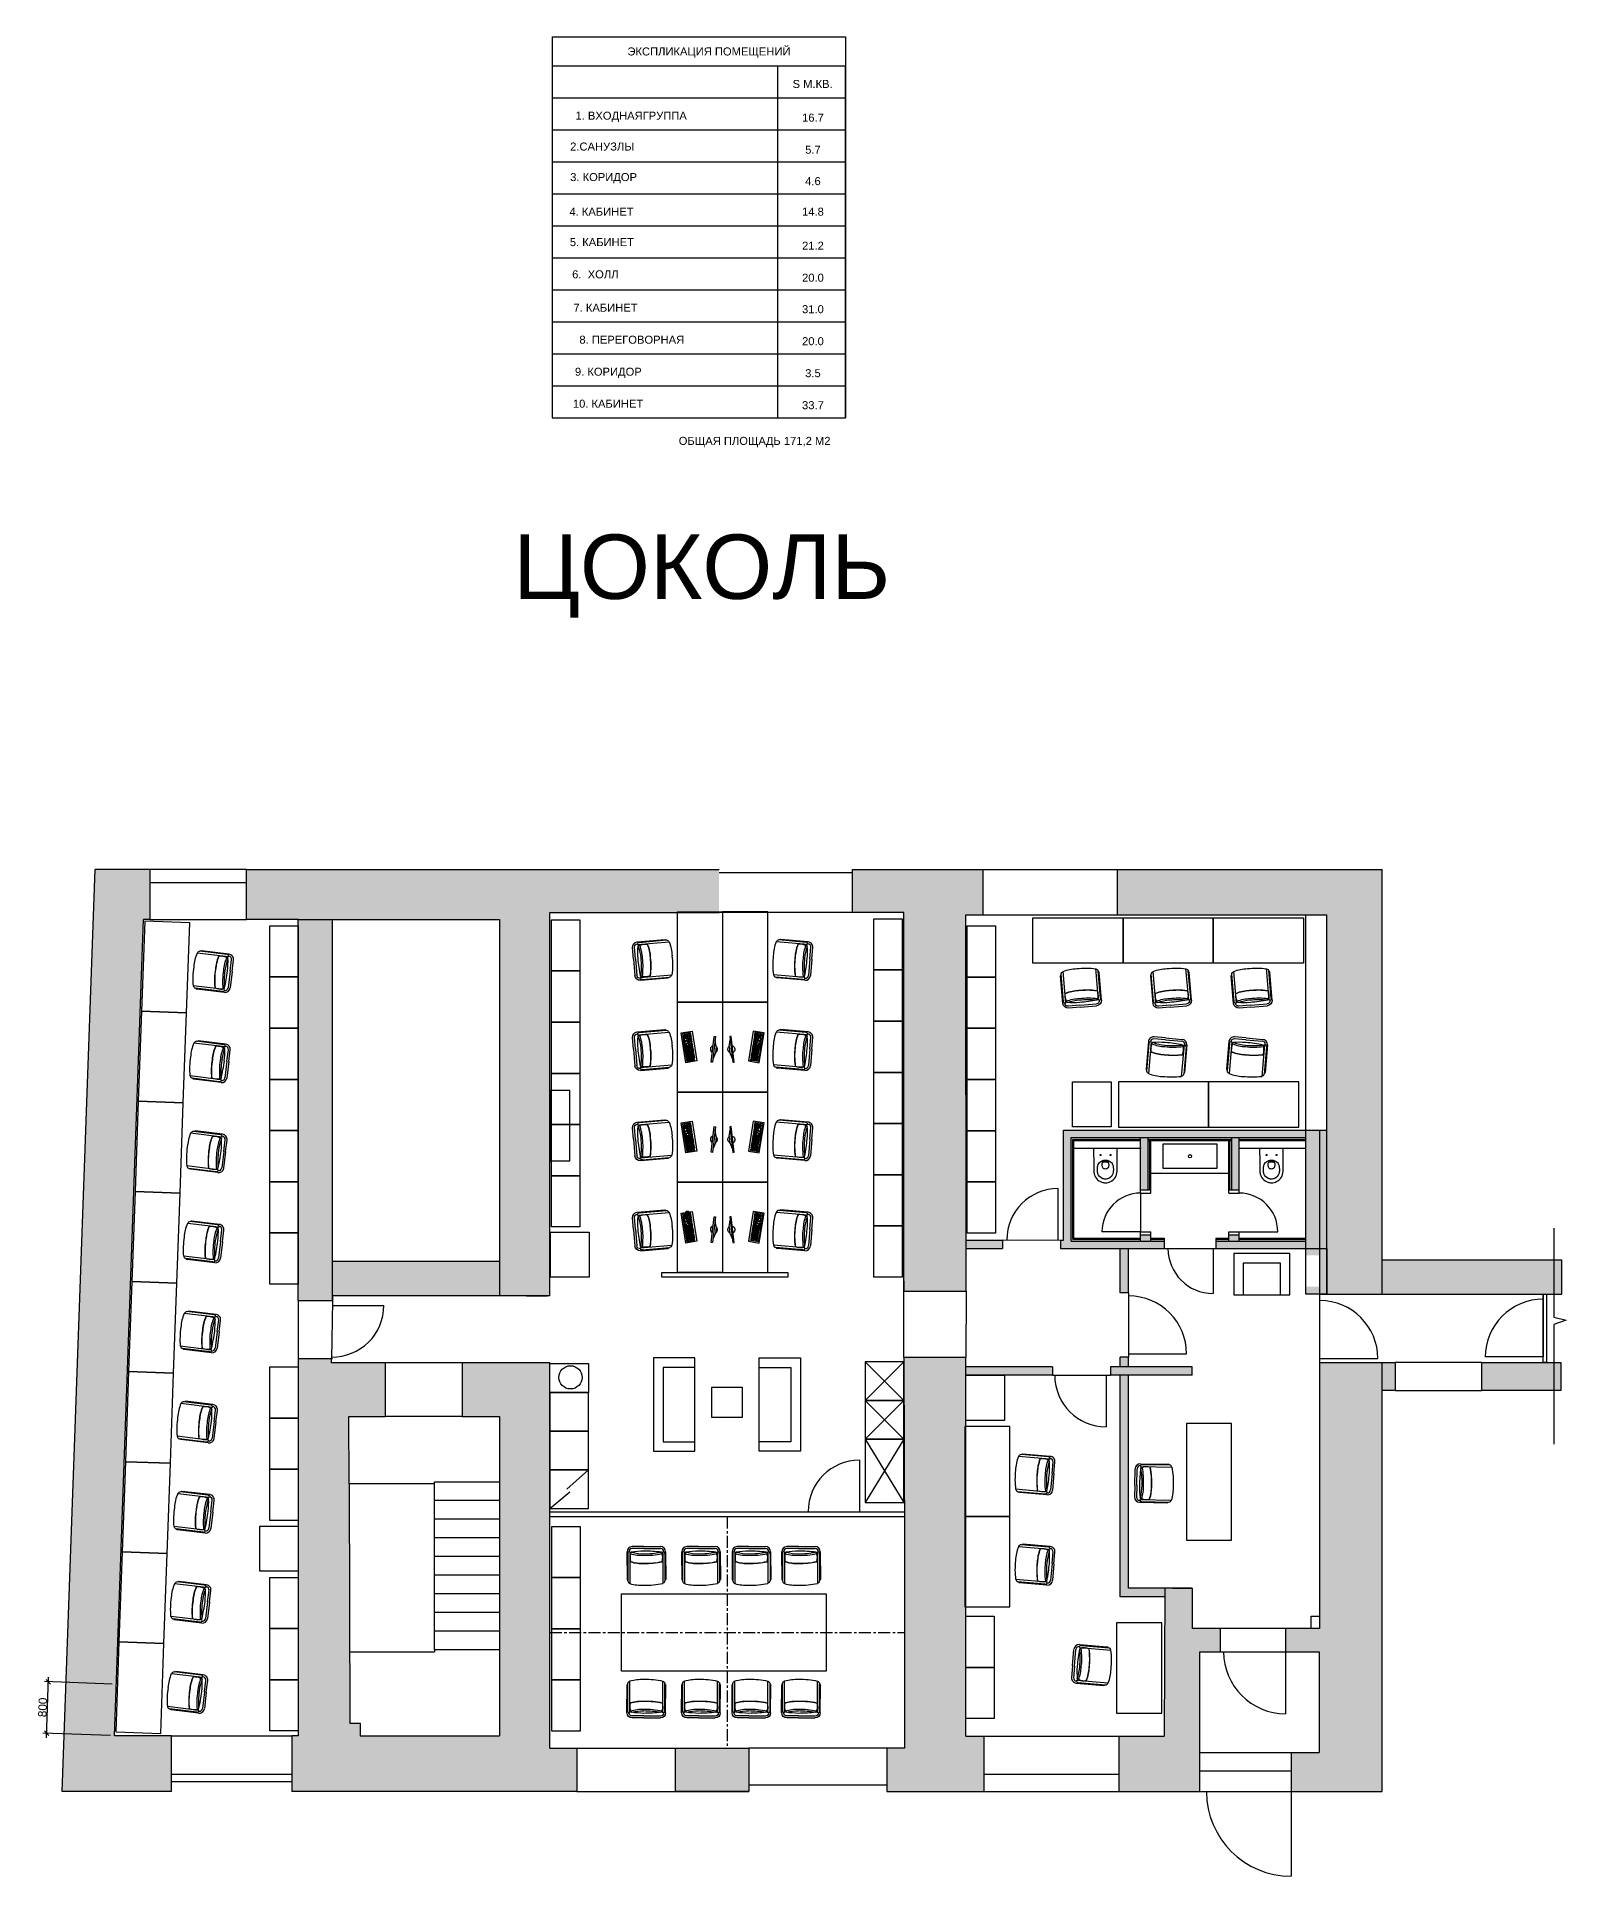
# Model space of a CAD drawing. Header units: millimetres. Extents: x 0 to 131115, y -1316 to 27250.
# Drawn here: x 67519 to 91271, y -1316 to 27250 of the extents above; entities that cross this region are included whole.
import ezdxf
from ezdxf.enums import TextEntityAlignment as Align

# ---------------------------------------------------------------- set-up
doc = ezdxf.new("R2010")
doc.units = ezdxf.units.MM
doc.header["$MEASUREMENT"] = 0
doc.linetypes.add('CENTER', pattern=[2, 1.25, -0.25, 0.25, -0.25])
doc.layers.get('0').update_dxf_attribs({"linetype": 'CONTINUOUS'})
doc.layers.get('Defpoints').update_dxf_attribs({"linetype": 'CONTINUOUS'})
doc.layers.add('meb', color=7, linetype='CONTINUOUS')
doc.layers.add('RAMKA', color=7, linetype='CONTINUOUS')
doc.styles.add('Annotative', font='arial.ttf')
doc.styles.add('style2', font='arial.ttf')
doc.dimstyles.new('25', dxfattribs={"dimtxt": 100, "dimasz": 70, "dimexe": 60, "dimexo": 60, "dimgap": 10, "dimtad": 1, "dimdec": 0, "dimrnd": 5, "dimdsep": 46, "dimtxsty": 'style2', "dimblk": 'OBLIQUE', "dimcen": 20, "dimdle": 70, "dimclrd": 7, "dimclre": 7, "dimclrt": 7, "dimadec": 0, "dimazin": 0, "dimtfac": 1, "dimtdec": 0, "dimtmove": 1, "dimatfit": 0, "dimldrblk": 'OPEN30', "dimfxl": 40, "dimtolj": 1, "dimtzin": 0, "dimarcsym": 0})

# ---------------------------------------------------------------- blocks, each defined once
blk = doc.blocks.new('A$C58342379')
at = {"layer": 'meb', "ltscale": 100}
for p, q in [((665, 234), (506, 700)), ((687, 271), (551, 674)), ((707, 247), (568, 655)), ((139, 54), (0, 462)), ((139, 85), (3, 488)), ((180, 69), (22, 536)), ((476, 116), (231, 33)), ((485, 87), (241, 4)), ((476, 116), (647, 174)), ((485, 87), (656, 145))]:
    blk.add_line(p, q, dxfattribs=at)
for centre, radius, start, end in [((650, -520), 1228, 106.928, 120.768), ((535, 30), 671, 92.4695, 111.2014), ((510, 651), 46.4, 29.3954, 93.7719), ((549, 642), 23, 34.9041, 78.6856), ((23, 464), 23, 138.8144, 182.5959), ((49, 494), 46.4, 123.7281, 188.1046), ((735, -771), 1152, 106.7803, 121.102), ((734, -768), 1152, 106.7803, 120.8497), ((623, -231), 608, 92.0716, 111.4464), ((628, -242), 616, 91.8374, 111.4277), ((594, 364), 15, 38.7428, 58.9759), ((426, 257), 216, 359.9045, 32.8913), ((432, 241), 217, 0.9958, 27.5141), ((166, 94), 28.3, 196.814, 298.1344), ((215, 80), 80.5, 198.75, 288.75), ((355, 232), 216, 184.6087, 217.5955), ((157, 216), 15, 158.5241, 178.7572), ((360, 217), 217, 189.9859, 216.5042), ((215, 80), 50.3, 198.75, 288.75), ((196, 95), 13.3, 154.7884, 318.0032), ((794, -924), 1193, 107.1616, 120.7464), ((-432, 2918), 2905, 282.5725, 287.9382), ((896, -1152), 1418, 108.3668, 119.1335), ((667, -373), 630, 92.2139, 110.9209), ((685, -480), 713, 94.0939, 109.2762), ((-42, 1549), 1483, 289.8902, 297.4012), ((636, 245), 13.3, 259.4968, 62.7116), ((630, 221), 50.3, 288.75, 18.75), ((630, 221), 80.5, 288.75, 18.75), ((661, 261), 28.3, 279.3656, 20.686)]:
    blk.add_arc(centre, radius, start, end, dxfattribs=at)
blk = doc.blocks.new('820956D')
at = {"color": 7}
for points in [[(-66, -100), (-90, -100)], [(-78, -88), (-78, -112)], [(89, -100), (65, -100)], [(77, -88), (77, -112)]]:
    blk.add_lwpolyline(points, dxfattribs=at)
for points, knots in [([(0, -530), (18, -530), (36, -527), (54, -522), (70, -517), (86, -509), (100, -499), (129, -480), (152, -452), (165, -420), (172, -404), (177, -386), (179, -368), (180, -359), (180, -350), (180, -341), (180, -332), (180, -322), (180, -313), (181, -276), (182, -238), (182, -201), (182, -164), (183, -126), (183, -89), (183, -60), (183, -32), (183, -3), (183, -1), (182, 0), (180, 0), (180, 0), (-180, 0), (-180, 0), (-182, 0), (-183, -1), (-183, -3), (-183, -40), (-183, -78), (-183, -115), (-182, -152), (-182, -190), (-182, -227), (-181, -265), (-181, -302), (-180, -340), (-180, -349), (-180, -358), (-179, -367), (-178, -377), (-177, -385), (-174, -394), (-170, -411), (-163, -428), (-154, -443), (-137, -472), (-110, -496), (-79, -512), (-55, -524), (-28, -530), (0, -530)], [0, 0, 0, 0, 1, 1, 1, 2, 2, 2, 3, 3, 3, 4, 4, 4, 5, 5, 5, 6, 6, 6, 7, 7, 7, 8, 8, 8, 9, 9, 9, 10, 10, 10, 11, 11, 11, 12, 12, 12, 13, 13, 13, 14, 14, 14, 15, 15, 15, 16, 16, 16, 17, 17, 17, 18, 18, 18, 19, 19, 19, 20, 20, 20, 20]), ([(0, -177), (18, -178), (35, -181), (51, -188), (66, -195), (80, -205), (91, -217), (108, -236), (118, -259), (121, -283), (123, -302), (124, -320), (123, -339), (123, -357), (122, -375), (116, -392), (105, -424), (81, -450), (51, -463), (35, -471), (18, -474), (0, -474), (-18, -474), (-35, -471), (-51, -463), (-81, -450), (-105, -424), (-116, -392), (-122, -375), (-123, -357), (-123, -339), (-124, -320), (-123, -302), (-121, -283), (-120, -271), (-117, -259), (-111, -247), (-106, -236), (-100, -226), (-92, -217), (-80, -205), (-67, -195), (-51, -188), (-35, -181), (-18, -178), (0, -177), (0, -177), (0, -177), (0, -177)], [0, 0, 0, 0, 1, 1, 1, 2, 2, 2, 3, 3, 3, 4, 4, 4, 5, 5, 5, 6, 6, 6, 7, 7, 7, 8, 8, 8, 9, 9, 9, 10, 10, 10, 11, 11, 11, 12, 12, 12, 13, 13, 13, 14, 14, 14, 15, 15, 15, 16, 16, 16, 16]), ([(-70, -100), (-70, -104), (-74, -107), (-78, -107), (-82, -107), (-85, -104), (-85, -100), (-85, -96), (-82, -92), (-78, -92), (-74, -92), (-70, -96), (-70, -100)], [0, 0, 0, 0, 1, 1, 1, 2, 2, 2, 3, 3, 3, 4, 4, 4, 4]), ([(0, -192), (15, -192), (33, -191), (43, -204), (48, -211), (49, -219), (50, -227), (51, -237), (51, -246), (51, -255), (50, -271), (48, -287), (38, -300), (34, -305), (29, -310), (23, -313), (16, -317), (8, -317), (0, -317), (-9, -317), (-17, -317), (-25, -312), (-32, -309), (-37, -303), (-41, -296), (-45, -289), (-48, -282), (-49, -274), (-51, -265), (-51, -256), (-51, -247), (-50, -239), (-50, -231), (-50, -223), (-49, -216), (-47, -208), (-42, -203), (-32, -191), (-14, -192), (0, -192)], [0, 0, 0, 0, 1, 1, 1, 2, 2, 2, 3, 3, 3, 4, 4, 4, 5, 5, 5, 6, 6, 6, 7, 7, 7, 8, 8, 8, 9, 9, 9, 10, 10, 10, 11, 11, 11, 12, 12, 12, 13, 13, 13, 13]), ([(-44, -222), (-43, -219), (-42, -216), (-39, -213), (-34, -209), (-27, -209), (-21, -209), (-14, -208), (-7, -208), (0, -208), (7, -208), (14, -208), (21, -209), (27, -209), (34, -209), (39, -213), (42, -216), (43, -219), (44, -222)], [0, 0, 0, 0, 1, 1, 1, 2, 2, 2, 3, 3, 3, 4, 4, 4, 5, 5, 5, 6, 6, 6, 6]), ([(85, -100), (85, -104), (82, -107), (77, -107), (73, -107), (70, -104), (70, -100), (70, -96), (73, -92), (77, -92), (82, -92), (85, -96), (85, -100)], [0, 0, 0, 0, 1, 1, 1, 2, 2, 2, 3, 3, 3, 4, 4, 4, 4])]:
    blk.add_open_spline(points, degree=3, knots=knots, dxfattribs=at)
blk = doc.blocks.new('szds')
at = {"layer": 'RAMKA'}
for p, q in [((0, -170), (0, 0)), ((0, 0), (470, 0)), ((470, -170), (0, -170)), ((295, -15), (15, -15)), ((15, -15), (15, -110)), ((15, -34), (295, -34)), ((15, -53), (295, -53)), ((15, -72), (267, -72)), ((15, -91), (295, -91)), ((295, -110), (15, -110)), ((15, -121), (15, -140)), ((15, -121), (34, -121)), ((15, -140), (34, -140)), ((34, -91), (34, -110)), ((34, -121), (34, -140)), ((39, -15), (39, -34)), ((39, -34), (39, -53)), ((43, -72), (43, -91)), ((49, -53), (49, -72)), ((126, -121), (51, -121)), ((51, -121), (51, -140)), ((126, -140), (51, -140)), ((52, -91), (52, -110)), ((58, -34), (58, -53)), ((62, -72), (62, -91)), ((64, -15), (64, -34)), ((68, -53), (68, -72)), ((70, -121), (70, -140)), ((71, -91), (71, -110)), ((77, -34), (77, -53)), ((80, -72), (80, -91)), ((86, -53), (86, -72)), ((88, -15), (88, -34)), ((88, -121), (88, -140)), ((90, -91), (90, -110)), ((95, -34), (95, -53)), ((99, -72), (99, -91)), ((105, -53), (105, -72)), ((107, -121), (107, -140)), ((108, -91), (108, -110)), ((114, -34), (114, -53)), ((118, -72), (118, -91)), ((124, -53), (124, -72)), ((126, -121), (126, -140)), ((127, -91), (127, -110)), ((133, -34), (133, -53)), ((136, -72), (136, -91)), ((210, -121), (136, -121)), ((136, -121), (136, -140)), ((210, -140), (136, -140)), ((142, -53), (142, -72)), ((146, -91), (146, -110)), ((151, -34), (151, -53)), ((154, -121), (154, -140)), ((155, -72), (155, -91)), ((161, -53), (161, -72)), ((164, -91), (164, -110)), ((170, -34), (170, -53)), ((173, -121), (173, -140)), ((174, -72), (174, -91)), ((180, -53), (180, -72)), ((183, -91), (183, -110)), ((189, -34), (189, -53)), ((192, -72), (192, -91)), ((192, -121), (192, -140)), ((198, -53), (198, -72)), ((200, -15), (200, -34)), ((202, -91), (202, -110)), ((207, -34), (207, -53)), ((210, -121), (210, -140)), ((211, -72), (211, -91)), ((217, -53), (217, -72)), ((220, -91), (220, -110)), ((295, -121), (220, -121)), ((220, -121), (220, -140)), ((295, -140), (220, -140)), ((224, -15), (224, -34)), ((226, -34), (226, -53)), ((230, -72), (230, -91)), ((236, -53), (236, -72)), ((239, -91), (239, -110)), ((239, -121), (239, -140)), ((245, -34), (245, -53)), ((247, -15), (247, -34)), ((248, -72), (248, -91)), ((254, -53), (254, -72)), ((258, -91), (258, -110)), ((258, -121), (258, -140)), ((267, -72), (267, -91)), ((271, -15), (271, -34)), ((276, -34), (276, -53)), ((276, -91), (276, -110)), ((276, -121), (276, -140)), ((295, -15), (295, -110)), ((295, -121), (295, -140)), ((305, -15), (305, -34)), ((365, -15), (305, -15)), ((305, -34), (365, -34)), ((305, -72), (305, -110)), ((305, -72), (365, -72)), ((305, -91), (365, -91)), ((365, -110), (305, -110)), ((365, -121), (305, -121)), ((305, -121), (305, -140)), ((365, -140), (305, -140)), ((325, -15), (325, -53)), ((325, -53), (345, -53)), ((325, -72), (325, -110)), ((325, -121), (325, -140)), ((345, -15), (345, -53)), ((345, -72), (345, -110)), ((345, -121), (345, -140)), ((365, -15), (365, -34)), ((365, -72), (365, -110)), ((365, -121), (365, -140)), ((455, -15), (375, -15)), ((375, -15), (375, -110)), ((375, -34), (435, -34)), ((375, -53), (455, -53)), ((375, -72), (435, -72)), ((375, -91), (455, -91)), ((455, -110), (375, -110)), ((375, -121), (375, -140)), ((455, -121), (375, -121)), ((455, -140), (375, -140)), ((395, -34), (395, -110)), ((415, -15), (415, -110)), ((435, -15), (435, -110)), ((455, -15), (455, -110)), ((455, -121), (455, -140)), ((470, 0), (470, -170)), ((-56, -407), (-51, -388)), ((329, -515), (-56, -407)), ((-51, -388), (335, -496)), ((80, -476), (-8, -420)), ((177, -503), (80, -476)), ((177, -503), (281, -501)), ((335, -496), (329, -515))]:
    blk.add_line(p, q, dxfattribs=at)
for start, end in [(197.0295, 311.6332), (5.4403, 143.2224)]:
    blk.add_arc((137, -461), 55.5, start, end, dxfattribs=at)
blk = doc.blocks.new('_OBLIQUE')
at = {"color": 0, "linetype": 'ByBlock', "lineweight": -2}
blk.add_line((-0.5, -0.5), (0.5, 0.5), dxfattribs=at)
blk = doc.blocks.new('*D20')
at = {"color": 7, "lineweight": -2, "transparency": 16777216}
for p, q in [((67669, 834), (67703, 1774)), ((68692, 1668), (67640, 1706)), ((68664, 868), (67612, 906))]:
    blk.add_line(p, q, dxfattribs=at)
at = {"layer": 'Defpoints', "color": 0, "transparency": 16777216}
for p in [(67700, 1704), (68752, 1666), (68724, 866)]:
    blk.add_point(p, dxfattribs=at)
at = {"color": 7, "lineweight": -2, "transparency": 16777216, "xscale": 70, "yscale": 70, "zscale": 70}
for p, rotation in [((67700, 1704), 87.9528176329961), ((67672, 904), 267.9528176329961)]:
    blk.add_blockref('_OBLIQUE', p, dxfattribs=dict(at, rotation=rotation))
at = {"color": 7, "transparency": 16777216, "insert": (67610, 1306), "char_height": 130, "attachment_point": 5, "rotation": 87.9528, "style": 'style2'}
blk.add_mtext('\\A1;800', dxfattribs=at)
blk = doc.blocks.new('_Open30')
at = {"color": 0, "linetype": 'ByBlock', "lineweight": -2}
for p, q in [((-1, 0.27), (0, 0)), ((0, 0), (-1, -0.27)), ((0, 0), (-1, 0))]:
    blk.add_line(p, q, dxfattribs=at)

msp = doc.modelspace()

# ---------------------------------------------------------------- hatches: boundary and pattern name
h = msp.add_hatch(color=253)
h.dxf.hatch_style = 1
h.paths.add_polyline_path([(78115.8, 14317.1), (70775.8, 14317.1), (70775.8, 13539.1), (71580.8, 13539.1), (74706.8, 13539.1), (74706.8, 7697.1), (75486.8, 7697.1), (75486.8, 7931.1), (75486.8, 13652.1), (77470.4, 13652.1), (77470.4, 13660), (78115.8, 13660)])
h.paths.add_polyline_path([(69276.8, 14317.1), (68426.1, 14317.1), (67914.3, 0.1), (69613.8, 0.1), (69613.8, 866.1), (68723.8, 866.1), (69176.8, 13539.1), (69276.8, 13539.1)])
h.paths.add_polyline_path([(74706.8, 6657.1), (74126.8, 6657.1), (74126.8, 5823.1), (74706.8, 5823.1)], flags=17)
h.paths.add_polyline_path([(72110.6, 13539.1), (71580.8, 13539.1), (71580.8, 7617.1), (72110.6, 7617.1)])
h.paths.add_polyline_path([(74706.8, 8231.1), (72110.6, 8231.1), (72110.6, 7697.1), (74706.8, 7697.1)])
h.paths.add_polyline_path([(72097.8, 6717.1), (71580.8, 6717.1), (71580.8, 866.1), (71480.8, 866.1), (71480.8, 0.1), (75906.8, 0.1), (75906.8, 670.1), (75486.8, 670.1), (75486.8, 6657.1), (74706.8, 6657.1), (74706.8, 866.1), (72540.8, 866.1), (72540.8, 1059.1), (72380.8, 1059.1), (72371.8, 4779.1), (72366.8, 5823.1), (72931.8, 5823.1), (72931.8, 6657.1), (72097.8, 6657.1)])
h = msp.add_hatch(color=253)
h.dxf.hatch_style = 1
h.paths.add_polyline_path([(82216.8, 14317.1), (80184.8, 14317.1), (80184.8, 13652.1), (80984.8, 13652.1), (80984.8, 7771.1), (81954.8, 7771.1), (81954.8, 8011.1), (81949.8, 13612.1), (82216.8, 13612.1)])
h.paths.add_polyline_path([(81949.8, 6738.1), (80984.8, 6738.1), (80993.8, 3788.1), (80993.8, 670.1), (80718.8, 670.1), (80718.8, 0.1), (82227.8, 0.1), (82227.8, 860.1), (81949.8, 860.1)])
h.paths.add_polyline_path([(78574.8, 670.1), (77435.8, 670.1), (77435.8, 0.1), (78574.8, 0.1)])
h.paths.add_polyline_path([(91189.8, 6661.1), (89959.8, 6661.1), (89959.8, 6226.1), (91189.8, 6226.1)])
h.paths.add_polyline_path([(91201.8, 8254.1), (88411.8, 8254.1), (88411.8, 7725.1), (91201.8, 7725.1)])
h.paths.add_polyline_path([(88411.8, 14317.1), (87552.8, 14317.1), (87552.8, 7725.1), (88411.8, 7725.1)])
h.paths.add_polyline_path([(87552.8, 14317.1), (84295.8, 14317.1), (84295.8, 13612.1), (87552.8, 13612.1)])
h.paths.add_polyline_path([(84325.8, -3.3), (85583.8, -3.3), (85583.8, 2170.1), (85903.8, 2170.1), (85903.8, 2530.1), (85461.8, 2530.1), (85461.8, 3155.1), (85038.2, 3155.1), (85026.1, 860.1), (84325.8, 860.1)])
h = msp.add_hatch(color=253)
h.dxf.hatch_style = 1
h.paths.add_polyline_path([(85828.5, 8548.5), (85828.7, 8433.5), (87226.8, 8433.5), (87226.8, 8548.5)])
h.paths.add_polyline_path([(87226.8, 8433.5), (87446.8, 8433.5), (87446.8, 8618.9), (87446.8, 10269.9), (87226.8, 10269.9)])
h.paths.add_polyline_path([(87446.8, 8618.9), (87446.8, 8433.5), (87552.8, 8433.5), (87552.8, 10269.9), (87446.8, 10269.9)])
h.paths.add_polyline_path([(83503.7, 9033), (83507.6, 8920.6), (83501.7, 9036.7), (83482.4, 9059.2)], flags=16)
h.paths.add_polyline_path([(83466.7, 8563.5), (83416.6, 8563.5), (83416.6, 8433.5), (85028.7, 8433.5), (85028.5, 8548.5), (83581.7, 8548.5), (83581.7, 10154.9), (87226.8, 10154.9), (87226.8, 10269.9), (83466.7, 10269.9)])
h = msp.add_hatch(color=253)
h.dxf.hatch_style = 1
h.paths.add_polyline_path([(84661.8, 8578.5), (83611.7, 8578.5), (83611.7, 10124.9), (84661.8, 10124.9), (84661.8, 10154.9), (83581.7, 10154.9), (83581.7, 8548.5), (84661.8, 8548.5)])
h.paths.add_polyline_path([(85028.5, 8578.5), (84821.8, 8578.5), (84821.8, 8548.5), (85028.5, 8548.5)])
h.paths.add_polyline_path([(86076.8, 10154.9), (84776.8, 10154.9), (84776.8, 10124.9), (86076.8, 10124.9)])
h.paths.add_polyline_path([(84806.8, 10109.9), (84776.8, 10109.9), (84776.8, 9343.5), (84806.8, 9343.5)])
h.paths.add_polyline_path([(86076.8, 10109.9), (86046.8, 10109.9), (86046.8, 9343.5), (86076.8, 9343.5)])
h = msp.add_hatch(color=253)
h.dxf.hatch_style = 1
h.paths.add_polyline_path([(84776.8, 10154.9), (84661.8, 10154.9), (84661.8, 9343.5), (84776.8, 9343.5)])
h.paths.add_polyline_path([(86191.8, 10154.9), (86076.8, 10154.9), (86076.8, 9343.5), (86191.8, 9343.5)])
h.paths.add_polyline_path([(86191.8, 8548.5), (86191.8, 8643.5), (86031.8, 8643.5), (86031.8, 8548.5)])
h.paths.add_polyline_path([(84661.8, 8643.5), (84661.8, 8548.5), (84821.8, 8548.5), (84821.8, 8643.5)])
h = msp.add_hatch(color=253)
h.dxf.hatch_style = 1
h.paths.add_polyline_path([(87226.8, 10154.9), (86191.8, 10154.9), (86191.8, 10124.9), (87226.8, 10124.9)])
h = msp.add_hatch(color=253)
h.dxf.hatch_style = 1
h.paths.add_polyline_path([(86031.8, 8578.5), (85828.5, 8578.5), (85828.5, 8548.5), (86031.8, 8548.5)])
h.paths.add_polyline_path([(87226.8, 8578.5), (86191.8, 8578.5), (86191.8, 8548.5), (87226.8, 8548.5)])
h = msp.add_hatch(color=253)
h.dxf.hatch_style = 1
h.paths.add_polyline_path([(84345.8, 3025.1), (85037.5, 3025.1), (85038.2, 3155.1), (84475.8, 3155.1), (84475.8, 6463.1), (84345.8, 6463.1)])
h.paths.add_polyline_path([(85461.8, 6463.1), (85461.8, 6593.1), (84195.8, 6593.1), (84195.8, 6463.1)])
h.paths.add_polyline_path([(83295.8, 6593.1), (81949.8, 6593.1), (81949.8, 6463.1), (83295.8, 6463.1)])
h.paths.add_polyline_path([(84345.8, 6743.1), (84345.8, 6593.1), (84475.8, 6593.1), (84475.8, 6743.1)])
h.paths.add_polyline_path([(84475.8, 8433.5), (84345.8, 8433.5), (84345.8, 7743.1), (84475.8, 7743.1)])
h = msp.add_hatch(color=253)
h.dxf.hatch_style = 1
h.paths.add_polyline_path([(81954.3, 8563.5), (81954.4, 8433.5), (82516.6, 8433.6), (82516.7, 8563.6)])
h = msp.add_hatch(color=253)
h.dxf.hatch_style = 1
h.paths.add_polyline_path([(87446.8, 8433.5), (87226.8, 8433.5), (87226.8, 8328.7), (87446.8, 8328.7)])
h.paths.add_polyline_path([(87552.8, 8433.5), (87446.8, 8433.5), (87446.8, 8328.7), (87552.8, 8328.7)])
h.paths.add_polyline_path([(87552.8, 8328.7), (87446.8, 8328.7), (87446.8, 8159.1), (87552.8, 8159.1)])
h.paths.add_polyline_path([(87552.8, 8159.1), (87446.8, 8159.1), (87446.8, 7840.2), (87552.8, 7840.2)])
h.paths.add_polyline_path([(87552.8, 7840.2), (87446.8, 7840.2), (87446.8, 7725.1), (87552.8, 7725.1)])
h.paths.add_polyline_path([(87446.8, 7840.2), (87226.8, 7840.2), (87226.8, 7725.1), (87446.8, 7725.1)])
h = msp.add_hatch(color=253)
h.dxf.hatch_style = 1
h.paths.add_polyline_path([(87446.8, 2530.1), (86913.8, 2530.1), (86913.8, 2170.1), (87436.8, 2170.1), (87436.8, 606.7), (86997.8, 606.7), (86997.8, 0.1), (88411.8, 0.1), (88411.8, 6661.1), (87446.8, 6661.1)])
h = msp.add_hatch(color=253)
h.dxf.hatch_style = 1
h.paths.add_polyline_path([(88411.8, 6226.1), (88616.8, 6226.1), (88616.8, 6661.1), (88411.8, 6661.1)])

# ---------------------------------------------------------------- linework, layer by layer
at = {"color": 5}
for p, q in [((67914.3, 0.1), (68426.1, 14317.1)), ((69276.8, 14317.1), (68426.1, 14317.1)), ((69276.8, 14317.1), (69276.8, 13539.1)), ((70775.8, 13539.1), (70775.8, 14317.1)), ((70775.8, 14317.1), (78115.8, 14317.1)), ((80184.8, 13652.1), (80184.8, 14317.1)), ((80184.8, 14317.1), (82216.8, 14317.1)), ((82216.8, 13612.1), (82216.8, 14317.1)), ((84295.8, 14317.1), (84295.8, 13612.1)), ((84295.8, 14317.1), (88411.8, 14317.1)), ((88411.8, 7725.1), (88411.8, 14317.1)), ((68723.8, 866.1), (69176.8, 13539.1)), ((69276.8, 13539.1), (69176.8, 13539.1)), ((71580.8, 13539.1), (70775.8, 13539.1)), ((71580.8, 7623.1), (71580.8, 13539.1)), ((71580.8, 13539.1), (74706.8, 13539.1)), ((72110.6, 7617.1), (72110.6, 13539.1)), ((74706.8, 13539.1, 0), (74706.8, 7697.1, 0)), ((75486.8, 13652.1), (78115.8, 13652.1)), ((75486.8, 7931.1), (75486.8, 13652.1)), ((80984.8, 13652.1), (80184.8, 13652.1)), ((80984.8, 7771.1), (80984.8, 13652.1)), ((81949.8, 13612.1), (82216.8, 13612.1)), ((81954.8, 8011.1), (81949.8, 13612.1)), ((84295.8, 13612.1), (87552.8, 13612.1)), ((87226.8, 8159.1), (87226.8, 13612.1)), ((87226.8, 8159.1), (87226.8, 13612.1)), ((87552.8, 7725.1), (87552.8, 13612.1)), ((83466.7, 10269.9), (87551.9, 10269.9)), ((83466.7, 8563.5), (83466.7, 10269.9)), ((83581.7, 10154.9), (87226.8, 10154.9)), ((83581.7, 8548.5), (83581.7, 10154.9)), ((83611.7, 10124.9), (84661.8, 10124.9)), ((83611.7, 8578.5), (83611.7, 10124.9)), ((83626.7, 10109.9), (84661.8, 10109.9)), ((83626.7, 8593.5), (83626.7, 10109.9)), ((84661.8, 9293.5), (84661.8, 10154.9)), ((84776.8, 9343.5), (84776.8, 10154.9)), ((84776.8, 10124.9), (86076.8, 10124.9)), ((84776.8, 10109.9), (86076.8, 10109.9)), ((84806.8, 9343.5), (84806.8, 10109.9)), ((84821.8, 9293.5), (84821.8, 10109.9)), ((86031.8, 9293.5), (86031.8, 10109.9)), ((86046.8, 9343.5), (86046.8, 10109.9)), ((86076.8, 9343.5), (86076.8, 10154.9)), ((86191.8, 9293.5), (86191.8, 10154.9)), ((86191.8, 10124.9), (87226.8, 10124.9)), ((86191.8, 10109.9), (87226.8, 10109.9)), ((87446.8, 8433.5), (87446.8, 10269.9)), ((87446.8, 8194.4), (87446.8, 9820.8)), ((83382.8, 8563.6), (83382.8, 9363.6)), ((84661.8, 9343.5), (84821.8, 9343.5)), ((84661.8, 9293.5), (84821.8, 9293.5)), ((86031.8, 9343.5), (86191.8, 9343.5)), ((86031.8, 9293.5), (86191.8, 9293.5)), ((83611.7, 8578.5), (84661.8, 8578.5)), ((83626.7, 8593.5), (84661.8, 8593.5)), ((84661.8, 8693.5), (84061.8, 8693.5)), ((84661.8, 8548.5), (84661.8, 8693.5)), ((84661.8, 8693.5), (84821.8, 8693.5)), ((84661.8, 8643.5), (84821.8, 8643.5)), ((84821.8, 8548.5), (84821.8, 8693.5)), ((84821.8, 8593.5), (85028.4, 8593.5)), ((84821.8, 8578.5), (85028.5, 8578.5)), ((85028.4, 8593.5), (85028.7, 8433.5)), ((85828.4, 8593.5), (86031.8, 8593.5)), ((85828.4, 8593.5), (86031.8, 8593.5)), ((85828.4, 8593.5), (85828.7, 8433.5)), ((85828.5, 8578.5), (86031.8, 8578.5)), ((86031.8, 8548.5), (86031.8, 8693.5)), ((86031.8, 8693.5), (86191.8, 8693.5)), ((86031.8, 8643.5), (86191.8, 8643.5)), ((86191.8, 8548.5), (86191.8, 8693.5)), ((86191.8, 8693.5), (86791.8, 8693.5)), ((86191.8, 8593.5), (87226.8, 8593.5)), ((86191.8, 8593.5), (87226.8, 8593.5)), ((86191.8, 8578.5), (87226.8, 8578.5)), ((91076.9, 8748.3), (91076.9, 7363.4)), ((81954.8, 8563.5), (82516.7, 8563.6)), ((81954.8, 8433.5), (82516.6, 8433.6)), ((82516.7, 8563.6), (82516.6, 8433.6)), ((83416.6, 8563.5), (83466.7, 8563.5)), ((83416.6, 8563.5), (83416.6, 8433.5)), ((83416.6, 8433.5), (85028.7, 8433.5)), ((83581.7, 8548.5), (85028.5, 8548.5)), ((84345.8, 7743.1), (84345.8, 8433.5)), ((84475.8, 7743.1), (84475.8, 8433.5)), ((85786.7, 8433.5), (85786.7, 7733.5)), ((85828.5, 8548.5), (87226.8, 8548.5)), ((85828.7, 8433.5), (87446.8, 8433.5)), ((74706.8, 8231.1), (72110.6, 8231.1)), ((81954.8, 7771.1), (81954.8, 8011.1)), ((87446.8, 7725.1), (87446.8, 8194.4)), ((88411.8, 8254.1), (91201.8, 8254.1)), ((91201.8, 7729.1), (91201.8, 8254.1)), ((75486.8, 7697.1), (75486.8, 7931.1)), ((75486.8, 7697.1), (75486.8, 7931.1)), ((80984.8, 7931.1), (80984.8, 7771.1)), ((80984.8, 7771.1), (81954.8, 7771.1)), ((84475.8, 7743.1), (84345.8, 7743.1)), ((84475.8, 7743.1), (84345.8, 7743.1)), ((87446.8, 7725.1), (91201.8, 7725.1)), ((87446.8, 7725.1), (91201.8, 7725.1)), ((72110.6, 7617.1), (71580.8, 7617.1)), ((72109.6, 7546.9), (72909.6, 7546.9)), ((72110.6, 7697.1), (72110.6, 7617.1)), ((75486.8, 7697.1), (72110.6, 7697.1)), ((75124.5, 7697.1), (75449, 7697.1)), ((91076.9, 7363.4), (91271.4, 7316.8)), ((91271.4, 7316.8), (91077.1, 7250.8)), ((91077.1, 7250.8), (91077.1, 5395.5)), ((72110.6, 6717.1), (71580.8, 6717.1)), ((71580.8, 6717.1), (71580.8, 866.1)), ((72097.8, 6657.1), (72097.8, 6717.1)), ((72931.8, 6657.1), (72097.8, 6657.1)), ((72931.8, 6657.1), (72931.8, 5823.1)), ((75486.8, 6657.1), (74126.8, 6657.1)), ((74126.8, 6657.1), (74126.8, 5823.1)), ((75486.8, 670.1), (75486.8, 6657.1)), ((81949.8, 6738.1), (80984.8, 6738.1)), ((80984.8, 6738.1), (80993.8, 3788.1)), ((81949.8, 860.1), (81949.8, 6738.1)), ((83295.8, 6593.1), (81949.8, 6593.1)), ((83295.8, 6593.1), (83295.8, 6473.1)), ((83295.8, 6593.1), (83295.8, 6473.1)), ((83295.8, 6593.1), (83295.8, 6463.1)), ((85461.8, 6593.1), (84195.8, 6593.1)), ((84195.8, 6593.1), (84195.8, 6463.1)), ((84345.8, 6593.1), (84345.8, 6743.1)), ((84475.8, 6743.1), (84345.8, 6743.1)), ((84475.8, 6743.1), (84345.8, 6743.1)), ((84475.8, 6795.5), (85375.8, 6795.5)), ((84475.8, 6593.1), (84475.8, 6743.1)), ((84475.8, 6593.1), (84475.8, 6743.1)), ((85461.8, 6463.1), (85461.8, 6593.1)), ((87446.8, 6722.8), (88346.8, 6722.8)), ((87446.8, 2530.1), (87446.8, 6661.1)), ((87446.8, 6661.1), (88616.8, 6661.1)), ((88411.8, 0.1), (88411.8, 6661.1)), ((88616.8, 6661.1), (88616.8, 6226.1)), ((89959.8, 6226.1), (89959.8, 6661.1)), ((89959.8, 6661.1), (91189.8, 6661.1)), ((90912.8, 6749.1), (90012.8, 6749.1)), ((91189.8, 6661.1), (91189.8, 6226.1)), ((83295.8, 6463.1), (81949.8, 6463.1)), ((84127.3, 6463.1), (84127.3, 5663.1)), ((85461.8, 6463.1), (84195.8, 6463.1)), ((84475.8, 3155.1), (84475.8, 6473.1)), ((88616.8, 6226.1), (88411.8, 6226.1)), ((91189.8, 6226.1), (89959.8, 6226.1)), ((72371.8, 4779.1), (72366.8, 5823.1)), ((72366.8, 5823.1), (72931.8, 5823.1)), ((74126.8, 5823.1), (74706.8, 5823.1)), ((74706.8, 5823.1), (74706.8, 4811.1)), ((74706.8, 5823.1), (74706.8, 866.1, 0)), ((72371.8, 4779.1), (72380.8, 1059.1)), ((74706.8, 4779.1), (74706.8, 4489.1)), ((80993.8, 3788.1), (80993.8, 670.1)), ((85461.8, 3155.1), (84475.8, 3155.1)), ((85038.2, 3155.8), (85026.1, 860.1)), ((85163.2, 3155.1), (85038.2, 3155.8)), ((85100.7, 3155.4), (85038.2, 3155.8)), ((85163.2, 3155.1), (85461.8, 3155.1)), ((85461.8, 3155.1), (85461.8, 2530.1)), ((85037.5, 3025.1), (84345.8, 3025.1)), ((87311.8, 2530.1), (87311.8, 2720.1)), ((87311.8, 2720.1), (87446.8, 2720.1)), ((85903.8, 2530.1), (85461.8, 2530.1)), ((85903.8, 2170.1), (85903.8, 2530.1)), ((87446.8, 2530.1), (86913.8, 2530.1)), ((86913.8, 2530.1), (86913.8, 2170.1)), ((85583.8, 560.7), (85583.8, 2170.1)), ((85583.8, 2170.1), (85903.8, 2170.1)), ((86913.8, 2170.1), (87436.8, 2170.1)), ((86913.8, 2170.1), (86913.8, 1206.1)), ((87436.8, 2170.1), (87436.8, 606.7)), ((69613.8, 866.1), (68723.8, 866.1)), ((69613.8, 0.1), (69613.8, 866.1)), ((71580.8, 866.1), (71480.8, 866.1)), ((71480.8, 866.1), (71480.8, 0.1)), ((72380.8, 1059.1), (72540.8, 1059.1)), ((72540.8, 1059.1), (72540.8, 866.1, 0)), ((72540.8, 866.1, 0), (74706.8, 866.1, 0)), ((81949.8, 860.1), (82227.8, 860.1)), ((82227.8, 860.1), (82227.8, 0.1)), ((84325.8, 860.1), (85026.1, 860.1)), ((84325.8, 860.1), (84325.8, -3.3)), ((75486.8, 670.1), (75906.8, 670.1)), ((75906.8, 670.1), (75906.8, 0.1)), ((77435.8, 670.1), (78574.8, 670.1)), ((77435.8, 670.1), (77435.8, 0.1)), ((78574.8, 670.1), (78574.8, 0.1)), ((80993.8, 670.1), (80718.8, 670.1)), ((80718.8, 670.1), (80718.8, 0.1)), ((85583.8, -3.3), (85583.8, 606.7)), ((86997.8, 606.7), (86997.8, -3.3)), ((86997.8, 606.7), (87436.8, 606.7)), ((69613.8, 0.1), (67914.3, 0.1)), ((75906.8, 0.1), (71480.8, 0.1)), ((78574.8, 0.1), (77435.8, 0.1)), ((77435.8, 0.1), (78574.8, 0.1)), ((80718.8, 0.1), (82227.8, 0.1)), ((86997.8, 0.1), (88411.8, 0.1)), ((86997.8, 0.1), (86997.8, -1315.8)), ((85583.8, -3.3), (84325.8, -3.3))]:
    msp.add_line(p, q, dxfattribs=at)
at = {"color": 7}
for p, q in [((70775.8, 14317.1), (69276.8, 14317.1)), ((82216.8, 14317.1), (84295.8, 14317.1)), ((70775.8, 14109.1), (69276.8, 14109.1)), ((80184.8, 14267.1), (78115.8, 14267.1)), ((69276.8, 13539.1), (70775.8, 13539.1)), ((80184.8, 13652.1), (78115.8, 13652.1)), ((82216.8, 13612.1), (84295.8, 13612.1)), ((75795.8, 10888.1), (75625.8, 10888.1)), ((75795.8, 10813.1), (75795.8, 10888.1)), ((84668.7, 9983.5), (83616.7, 9983.5)), ((87226.8, 9983.5), (86191.9, 9983.5)), ((84661.8, 9293.5), (84661.8, 8693.5)), ((85028.7, 8433.5), (85828.7, 8433.5)), ((80984.8, 6738.1), (80984.8, 7771.1)), ((81954.8, 7771.1), (81949.8, 6738.1)), ((84475.8, 7743.1), (84475.8, 6743.1)), ((87446.8, 6661.1), (87446.8, 7725.1)), ((90912.8, 7725.1), (90912.8, 6749.1)), ((71580.8, 7617.1), (71580.8, 6717.1)), ((72110.6, 7617.1), (72097.8, 6717.1)), ((74126.8, 6657.1), (72931.8, 6657.1)), ((80385, 6670.2), (80985, 6070.2)), ((80985, 6670.2), (80385, 6070.2)), ((89959.8, 6661.1), (88616.8, 6661.1)), ((84345.8, 3025.1), (84345.8, 6473.1)), ((75486.8, 6196.4), (76086.8, 6196.4)), ((80985, 6070.2), (80385, 5470.2)), ((80385, 6070.2), (80985, 5470.2)), ((88616.8, 6226.1), (89959.8, 6226.1)), ((74126.8, 5823.1), (72931.8, 5823.1)), ((80385, 5470.2), (80985, 4485.2)), ((80985, 5470.2), (80385, 4485.2)), ((80297.5, 5145.1), (80297.5, 4345.1)), ((75751.9, 4697.2), (76086.8, 4996.4)), ((73696.8, 4779.1), (72371.8, 4779.1)), ((73696.8, 4489.1), (73696.8, 4811.1)), ((73696.8, 4811.1), (74706.8, 4811.1)), ((75486.8, 4396.4), (75798.1, 4650.9)), ((74706.8, 4521.1), (73696.8, 4521.1)), ((73696.8, 4199.1), (73696.8, 4489.1)), ((75486.8, 4345.1), (80991.5, 4345.1)), ((74706.8, 4231.1), (73696.8, 4231.1)), ((73696.8, 3909.1), (73696.8, 4199.1)), ((75486.8, 4270.1), (80991.7, 4270.1)), ((74706.8, 3941.1), (73696.8, 3941.1)), ((73696.8, 3619.1), (73696.8, 3909.1)), ((74706.8, 3651.1), (73696.8, 3651.1)), ((73696.8, 3329.1), (73696.8, 3619.1)), ((74706.8, 3361.1), (73696.8, 3361.1)), ((73696.8, 3039.1), (73696.8, 3329.1)), ((74706.8, 3071.1), (73696.8, 3071.1)), ((73696.8, 2749.1), (73696.8, 3039.1)), ((74706.8, 2781.1), (73696.8, 2781.1)), ((73696.8, 2459.1), (73696.8, 2749.1)), ((74706.8, 2491.1), (73696.8, 2491.1)), ((73696.8, 2201.1), (73696.8, 2459.1)), ((86913.8, 2530.1), (85903.8, 2530.1)), ((72378.1, 2169.1), (73696.8, 2169.1)), ((74706.8, 2201.1), (73696.8, 2201.1)), ((73696.8, 2201.1), (73696.8, 2169.1)), ((85903.8, 2170.1), (86913.8, 2170.1)), ((69613.8, 866.1), (71480.8, 866.1)), ((82227.8, 860.1), (84325.8, 860.1)), ((75906.8, 670.1), (77435.8, 670.1)), ((80718.8, 670.1), (78574.8, 670.1)), ((85583.8, 606.7), (86997.8, 606.7)), ((86997.8, 316.7), (85583.8, 316.7)), ((71480.8, 266.1), (69613.8, 266.1)), ((69613.8, 153.3), (71480.8, 153.3)), ((75906.8, 0.1), (77435.8, 0.1)), ((80718.8, 100.1), (78574.8, 100.1)), ((82227.8, 270.1), (84325.8, 270.1)), ((82227.8, 0.1), (84325.8, 0.1)), ((86997.8, -3.3), (85583.8, -3.3))]:
    msp.add_line(p, q, dxfattribs=at)
at = {"lineweight": -3}
for p, q in [((84818.7, 9604.7), (86025.3, 9604.7)), ((82516.7, 8565.4), (83416.7, 8563.5)), ((83295.8, 6463.1), (84195.8, 6463.1))]:
    msp.add_line(p, q, dxfattribs=at)
at = {"color": 7, "linetype": 'CENTER', "ltscale": 150}
for p, q in [((78239.3, 4270.1), (78239.3, 670.1)), ((75486.8, 2470.1), (80993.8, 2470.1))]:
    msp.add_line(p, q, dxfattribs=at)
at = {"color": 7, "ltscale": 2}
for points in [[(69145.1, 12116.8), (69844.7, 12091.8), (69894.7, 13490.9), (69195.1, 13515.9)], [(78170.4, 12260), (77470.4, 12260), (77470.4, 13660), (78170.4, 13660)], [(78170.4, 12260), (78870.4, 12260), (78870.4, 13660), (78170.4, 13660)], [(84389.9, 13565.4), (84389.9, 12865.4), (82989.9, 12865.4), (82989.9, 13565.4)], [(85789.9, 13565.4), (85789.9, 12865.4), (84389.9, 12865.4), (84389.9, 13565.4)], [(87189.9, 13565.4), (87189.9, 12865.4), (85789.9, 12865.4), (85789.9, 13565.4)], [(69095.1, 10717.7), (69794.7, 10692.7), (69844.7, 12091.8), (69145.1, 12116.8)], [(78170.4, 10860), (77470.4, 10860), (77470.4, 12260), (78170.4, 12260)], [(78170.4, 10860), (78870.4, 10860), (78870.4, 12260), (78170.4, 12260)], [(78170.4, 9460), (77470.4, 9460), (77470.4, 10860), (78170.4, 10860)], [(78170.4, 9460), (78870.4, 9460), (78870.4, 10860), (78170.4, 10860)], [(85717.7, 10318), (85717.7, 11018), (84317.7, 11018), (84317.7, 10318)], [(87117.7, 10318), (87117.7, 11018), (85717.7, 11018), (85717.7, 10318)], [(69045.1, 9318.6), (69744.7, 9293.5), (69794.7, 10692.7), (69095.1, 10717.7)], [(78170.4, 8060), (77470.4, 8060), (77470.4, 9460), (78170.4, 9460)], [(78170.4, 8060), (78870.4, 8060), (78870.4, 9460), (78170.4, 9460)], [(68995.1, 7919.4), (69694.6, 7894.4), (69744.7, 9293.5), (69045.1, 9318.6)], [(68945.1, 6520.3), (69644.6, 6495.3), (69694.6, 7894.4), (68995.1, 7919.4)], [(68895.1, 5121.2), (69594.6, 5096.2), (69644.6, 6495.3), (68945.1, 6520.3)], [(81932.3, 4268.6), (82632.3, 4268.6), (82632.3, 5668.6), (81932.3, 5668.6)], [(68845.1, 3722.1), (69544.6, 3697.1), (69594.6, 5096.2), (68895.1, 5121.2)], [(81932.3, 2868.6), (82632.3, 2868.6), (82632.3, 4268.6), (81932.3, 4268.6)], [(68795, 2323), (69494.6, 2298), (69544.6, 3697.1), (68845.1, 3722.1)], [(84989.5, 2618.6), (84289.5, 2618.6), (84289.5, 1218.6), (84989.5, 1218.6)], [(68745, 923.9), (69444.6, 898.9), (69494.6, 2298), (68795, 2323)]]:
    msp.add_lwpolyline(points, close=True, dxfattribs=at)
at = {"color": 7}
for points in [[(71140.8, 13443.9), (71580.8, 13443.9), (71580.8, 12648.9), (71140.8, 12648.9)], [(75513.6, 13537), (75953.6, 13537), (75953.6, 12742), (75513.6, 12742)], [(80519, 13552.5), (80959, 13552.5), (80959, 12757.5), (80519, 12757.5)], [(82405.6, 12646.7), (81965.6, 12646.7), (81965.6, 13441.7), (82405.6, 13441.7)], [(71140.8, 12648.9), (71580.8, 12648.9), (71580.8, 11853.9), (71140.8, 11853.9)], [(75513.6, 12742), (75953.6, 12742), (75953.6, 11947), (75513.6, 11947)], [(80519, 12757.5), (80959, 12757.5), (80959, 11962.5), (80519, 11962.5)], [(82405.6, 11851.7), (81965.6, 11851.7), (81965.6, 12646.7), (82405.6, 12646.7)], [(71140.8, 11853.9), (71580.8, 11853.9), (71580.8, 11058.9), (71140.8, 11058.9)], [(75513.6, 11947), (75953.6, 11947), (75953.6, 11152), (75513.6, 11152)], [(80519, 11962.5), (80959, 11962.5), (80959, 11167.5), (80519, 11167.5)], [(82405.6, 11056.7), (81965.6, 11056.7), (81965.6, 11851.7), (82405.6, 11851.7)], [(75513.6, 11152), (75953.6, 11152), (75953.6, 10357), (75513.6, 10357)], [(80519, 11167.5), (80959, 11167.5), (80959, 10372.5), (80519, 10372.5)], [(71140.8, 11058.9), (71580.8, 11058.9), (71580.8, 10263.9), (71140.8, 10263.9)], [(82405.6, 10261.7), (81965.6, 10261.7), (81965.6, 11056.7), (82405.6, 11056.7)], [(75513.6, 10357), (75953.6, 10357), (75953.6, 9562), (75513.6, 9562)], [(80519, 10372.5), (80959, 10372.5), (80959, 9577.5), (80519, 9577.5)], [(71140.8, 10263.9), (71580.8, 10263.9), (71580.8, 9468.9), (71140.8, 9468.9)], [(82405.6, 9466.7), (81965.6, 9466.7), (81965.6, 10261.7), (82405.6, 10261.7)], [(85009.7, 10055.5), (85847.3, 10055.5), (85847.3, 9673.1), (85009.7, 9673.1)], [(71140.8, 9468.9), (71580.8, 9468.9), (71580.8, 8673.9), (71140.8, 8673.9)], [(75513.6, 9562), (75953.6, 9562), (75953.6, 8767), (75513.6, 8767)], [(80519, 9577.5), (80959, 9577.5), (80959, 8782.5), (80519, 8782.5)], [(82405.6, 8671.7), (81965.6, 8671.7), (81965.6, 9466.7), (82405.6, 9466.7)], [(71140.8, 8673.9), (71580.8, 8673.9), (71580.8, 7878.9), (71140.8, 7878.9)], [(80519, 8782.5), (80959, 8782.5), (80959, 7987.5), (80519, 7987.5)], [(86107, 8352.7), (86107, 7712.7), (86980.8, 7712.7), (86980.8, 8352.7)], [(77224.6, 8060), (79181.3, 8060), (79181.3, 7985), (77224.6, 7985)], [(86254.2, 8205.5), (86254.2, 7712.7), (86833.6, 7712.7), (86833.6, 8205.5)], [(90912.8, 7725.1), (90967.7, 7725.1), (90967.7, 6661.1), (90912.8, 6661.1)], [(71140.8, 6594.2), (71580.8, 6594.2), (71580.8, 5799.2), (71140.8, 5799.2)], [(76086.8, 6196.4), (75486.8, 6196.4), (75486.8, 6646.4), (76086.8, 6646.4)], [(77099.1, 5284), (77739.1, 5284), (77739.1, 6734), (77099.1, 6734)], [(77246.3, 5431.2), (77739.1, 5431.2), (77739.1, 6586.7), (77246.3, 6586.7)], [(79379.1, 5284), (78739.1, 5284), (78739.1, 6734), (79379.1, 6734)], [(79231.9, 5431.2), (78739.1, 5431.2), (78739.1, 6586.7), (79231.9, 6586.7)], [(80985, 6070.2), (80985, 6670.2), (80385, 6670.2), (80385, 6070.2)], [(80985, 6070.2), (80985, 6670.2), (80385, 6670.2), (80385, 6070.2)], [(76086.8, 5596.4), (76086.8, 6196.4), (75486.8, 6196.4), (75486.8, 5596.4)], [(78003.7, 6276.8), (78474.6, 6276.8), (78474.6, 5805.9), (78003.7, 5805.9)], [(80985, 5470.2), (80985, 6070.2), (80385, 6070.2), (80385, 5470.2)], [(80985, 5470.2), (80985, 6070.2), (80385, 6070.2), (80385, 5470.2)], [(71140.8, 5799.2), (71580.8, 5799.2), (71580.8, 5004.2), (71140.8, 5004.2)], [(76086.8, 4996.4), (76086.8, 5596.4), (75486.8, 5596.4), (75486.8, 4996.4)], [(76086.8, 4996.4), (76086.8, 5596.4), (75486.8, 5596.4), (75486.8, 4996.4)], [(80985, 4485.2), (80985, 5470.2), (80385, 5470.2), (80385, 4485.2)], [(80985, 4485.2), (80985, 5470.2), (80385, 5470.2), (80385, 4485.2)], [(85375.8, 3905.1), (86075.8, 3905.1), (86075.8, 5713.1), (85375.8, 5713.1)], [(71140.8, 5004.2), (71580.8, 5004.2), (71580.8, 4209.2), (71140.8, 4209.2)], [(76086.8, 4396.4), (76086.8, 4996.4), (75486.8, 4996.4), (75486.8, 4396.4)], [(76086.8, 4396.4), (76086.8, 4996.4), (75486.8, 4996.4), (75486.8, 4396.4)], [(75519.5, 4117.1), (75959.5, 4117.1), (75959.5, 3322.1), (75519.5, 3322.1)], [(71140.8, 3324.4), (71580.8, 3324.4), (71580.8, 2529.4), (71140.8, 2529.4)], [(75519.5, 3322.1), (75959.5, 3322.1), (75959.5, 2527.1), (75519.5, 2527.1)], [(82389.8, 1926.4), (81949.8, 1926.4), (81949.8, 2721.4), (82389.8, 2721.4)], [(71140.8, 2529.4), (71580.8, 2529.4), (71580.8, 1734.4), (71140.8, 1734.4)], [(75519.5, 2527.1), (75959.5, 2527.1), (75959.5, 1732.1), (75519.5, 1732.1)], [(71140.8, 1734.4), (71580.8, 1734.4), (71580.8, 939.4), (71140.8, 939.4)], [(75519.5, 1732.1), (75959.5, 1732.1), (75959.5, 937.1), (75519.5, 937.1)], [(82389.8, 1131.4), (81949.8, 1131.4), (81949.8, 1926.4), (82389.8, 1926.4)]]:
    msp.add_lwpolyline(points, close=True, dxfattribs=at)
at = {"color": 5}
for points in [[(75795.8, 10888.1), (75486.8, 10888.1), (75486.8, 9793.1), (75795.8, 9793.1)], [(87226.8, 8433.5), (87552.8, 8433.5), (87552.8, 7725.1), (87226.8, 7725.1)]]:
    msp.add_lwpolyline(points, close=True, dxfattribs=at)
at = {"lineweight": -3, "elevation": 0}
msp.add_lwpolyline([(83604.5, 11022.3), (84204.5, 11022.3), (84204.5, 10322.3), (83604.5, 10322.3)], close=True, dxfattribs=at)
at = {"lineweight": -3}
for points in [[(75497.4, 8686.4), (76097.4, 8686.4), (76097.4, 7986.4), (75497.4, 7986.4)], [(81949.8, 6463.1), (82549.8, 6463.1), (82549.8, 5763.1), (81949.8, 5763.1)], [(70980.8, 4120.7), (71580.8, 4120.7), (71580.8, 3420.7), (70980.8, 3420.7)], [(76601.1, 1870.1), (76601.1, 3070.1), (79780.4, 3070.1), (79780.4, 1870.1)]]:
    msp.add_lwpolyline(points, close=True, dxfattribs=at)
at = {"color": 7}
for centre, radius in [((85428.5, 9864.3), 25.6), ((75807.7, 6431.3), 180)]:
    msp.add_circle(centre, radius, dxfattribs=at)
at = {"color": 5}
msp.add_circle((77623.8, 8981.1), 31.7, dxfattribs=at)
at = {"lineweight": -3}
msp.add_arc((83382.8, 8563.6), 800, 90, 179.88035, dxfattribs=at)
at = {"color": 7}
for centre, radius, start, end in [((84661.8, 8693.5), 600, 90, 180), ((86191.8, 8693.5), 600, 0, 90), ((85786.7, 8433.5), 700, 180, 270), ((72109.6, 7546.9), 800, 269.18067, 0), ((84475.8, 6795.5), 900, 0, 90), ((87446.8, 6722.8), 900, 0, 90), ((90912.8, 6746.1), 900, 90, 180), ((84127.3, 6463.1), 800, 180, 270), ((80297.5, 4345.1), 800, 90, 180), ((86913.8, 2170.1), 964, 180, 270), ((86997.8, -3.3), 1312.5, 180, 270)]:
    msp.add_arc(centre, radius, start, end, dxfattribs=at)
at = {"layer": 'RAMKA', "lineweight": -3}
for p, q in [((75525.3, 27249.6, 0.1), (80080.6, 27249.6, 0.1)), ((75525.3, 27249.6, 0.1), (75525.3, 21330.6, 0.1)), ((80080.6, 27249.6, 0.1), (80080.6, 21330.6, 0.1)), ((79026.2, 21330.6, 0.1), (79026.2, 26797.6, 0.1)), ((80080.6, 21330.6, 0.1), (80080.6, 26797.6, 0.1)), ((80080.6, 26797.6, 0.1), (80080.6, 21330.6, 0.1)), ((79026.2, 23815.6, 0.1), (79026.2, 24809.6, 0.1)), ((79026.2, 21330.6, 0.1), (79026.2, 22821.6, 0.1)), ((75525.3, 22324.6, 0.1), (75525.3, 22324.6, 0.1)), ((75525.3, 22324.6, 0.1), (75525.3, 22324.6, 0.1)), ((79026.2, 22324.6, 0.1), (79026.2, 22324.6, 0.1))]:
    msp.add_line(p, q, dxfattribs=at)
at = {"layer": 'RAMKA', "lineweight": -3, "elevation": 0.1}
for points in [[(75525.3, 26797.6), (80080.6, 26797.6)], [(75525.3, 26300.6), (80080.6, 26300.6)], [(75525.3, 26300.6), (80080.6, 26300.6)], [(75525.3, 25803.6), (80080.6, 25803.6)], [(75525.3, 25306.6), (80080.6, 25306.6)], [(75525.3, 25306.6), (80080.6, 25306.6)], [(75525.3, 24809.6), (80080.6, 24809.6)], [(75525.3, 24312.6), (80080.6, 24312.6)], [(75525.3, 24312.6), (80080.6, 24312.6)], [(75525.3, 23815.6), (80080.6, 23815.6)], [(75525.3, 23318.6), (80080.6, 23318.6)], [(75525.3, 22821.6), (80080.6, 22821.6)], [(75525.3, 22324.6), (80080.6, 22324.6)], [(75525.3, 22324.6), (80080.6, 22324.6)], [(75525.3, 22324.6), (80080.6, 22324.6)], [(75525.3, 22324.6), (80080.6, 22324.6)], [(75525.3, 22324.6), (80080.6, 22324.6)], [(75525.3, 22324.6), (80080.6, 22324.6)], [(75525.3, 22324.6), (80080.6, 22324.6)], [(75525.3, 21827.6), (80080.6, 21827.6)], [(75525.3, 21330.6), (80080.6, 21330.6)]]:
    msp.add_lwpolyline(points, dxfattribs=at)

# ---------------------------------------------------------------- block references
at = {"color": 252}
for p, rotation in [((70420.5, 12260.1), 64.32265993896152), ((79439.8, 12448.8), 66.3698423061913), ((70370.5, 10860.9), 64.32265993896152), ((70320.5, 9461.8), 64.32265993896152), ((70270.5, 8062.7), 64.32265993896152), ((70220.5, 6663.6), 64.32265993896152), ((70170.4, 5264.5), 64.32265993896152)]:
    msp.add_blockref('A$C58342379', p, dxfattribs=dict(at, rotation=rotation))
at = {"color": 0, "xscale": -1}
for name, p, rotation in [('A$C58342379', (76901, 12448.8), 293.6301576942767), ('A$C58342379', (84201.1, 12295.9), 23.63015769427673), ('A$C58342379', (84201.1, 12295.9), 23.63015769427673), ('A$C58342379', (85601.1, 12295.9), 23.63015769427673), ('A$C58342379', (85601.1, 12295.9), 23.63015769427673), ('A$C58342379', (86851.9, 12295.9), 23.63015769427673), ('A$C58342379', (86851.9, 12295.9), 23.63015769427673), ('A$C58342379', (76901, 11048.8), 293.6301576942767), ('szds', (78739.9, 11317.6), 261.0444100768373), ('A$C58342379', (76901, 9648.8), 293.6301576942767), ('szds', (78739.9, 9917.6), 261.0444100768373), ('A$C58342379', (76901, 8248.8), 293.6301576942767), ('szds', (78739.9, 8517.6), 261.0444100768373), ('A$C58342379', (77433.9, 1214.9), 18.62507618829475), ('A$C58342379', (78283, 1214.9), 18.62507618829475), ('A$C58342379', (79065, 1214.9), 18.62507618829475), ('A$C58342379', (79836, 1214.9), 18.62507618829475)]:
    msp.add_blockref(name, p, dxfattribs=dict(at, rotation=rotation))
at = {"color": 0}
for name, p, rotation in [('szds', (77600.9, 11317.6), 98.95558992363087), ('A$C58342379', (79439.8, 11048.8), 66.3698423061913), ('A$C58342379', (85528.9, 11587.4), 156.3698423057233), ('A$C58342379', (86779.7, 11587.4), 156.3698423057233), ('A$C58342379', (79439.8, 9648.8), 66.3698423061913), ('szds', (77600.9, 9917.6), 98.95558992363087), ('A$C58342379', (79439.8, 8248.8), 66.3698423061913), ('szds', (77600.9, 8517.6), 98.95558992363087), ('A$C58342379', (83201.8, 4457.3), 66.3698423061913), ('A$C58342379', (84655.3, 5239.3), 250.1017822566988), ('A$C58342379', (70120.4, 3865.4), 64.32265993896152), ('A$C58342379', (77433.9, 3730.8), 161.3749238117052), ('A$C58342379', (78283, 3730.8), 161.3749238117052), ('A$C58342379', (79065, 3730.8), 161.3749238117052), ('A$C58342379', (79836, 3730.8), 161.3749238117052), ('A$C58342379', (83201.8, 3057.3), 66.3698423061913), ('A$C58342379', (70070.4, 2466.3), 64.32265993896152), ('A$C58342379', (83720.1, 2429.8), 246.3698423061913), ('A$C58342379', (70020.4, 1067.2), 64.32265993896152)]:
    msp.add_blockref(name, p, dxfattribs=dict(at, rotation=rotation))
at = {"xscale": -1}
for p in [(84115.3, 9983.5), (86693.6, 9983.5)]:
    msp.add_blockref('820956D', p, dxfattribs=at)

# ---------------------------------------------------------------- texts
at = {"color": 2, "style": 'style2'}
msp.add_text('ЦОКОЛЬ', height=1000, dxfattribs=at).set_placement((77847.2, 18520.4), align=Align.CENTER)
at = {"color": 5, "insert": (86649.7, 189.1), "char_height": 0.2, "attachment_point": 1, "rotation": 180, "style": 'Annotative'}
msp.add_mtext_dynamic_manual_height_columns('h', width=330.162, gutter_width=1, heights=[0], dxfattribs=at)
at = {"layer": 'RAMKA', "lineweight": -3, "style": 'style2'}
for s, height, p in [('ЭКСПЛИКАЦИЯ ПОМЕЩЕНИЙ', 124.276, (77957.9, 26959.5, 0.1)), ('S М.КВ.', 124.28, (79568.1, 26455, 0.1)), ('1. ВХОДНАЯГРУППА', 124.276, (76749.4, 25962.2, 0.1)), ('16.7', 124.28, (79573, 25931.3, 0.1)), (' 2.САНУЗЛЫ', 124.28, (76275.2, 25483.2, 0.1)), ('5.7', 124.28, (79573, 25434.3, 0.1)), ('3. КОРИДОР', 124.28, (76321.7, 25008.9, 0.1)), ('4.6', 124.28, (79573, 24945.3, 0.1)), ('4. КАБИНЕТ', 124.28, (76289.2, 24471.2, 0.1)), ('14.8', 124.28, (79573, 24471.2, 0.1)), ('5. КАБИНЕТ', 124.28, (76295.1, 23998.5, 0.1)), ('21.2', 124.28, (79573, 23943.3, 0.1)), ('6.  ХОЛЛ', 124.28, (76193.4, 23498.7, 0.1)), ('20.0', 124.28, (79573, 23446.3, 0.1)), ('7. КАБИНЕТ', 124.28, (76351.8, 22980.2, 0.1)), ('31.0', 124.28, (79573, 22957.3, 0.1)), ('8. ПЕРЕГОВОРНАЯ', 124.276, (76759.7, 22483.2, 0.1)), ('20.0', 124.28, (79573, 22460.3, 0.1)), ('9. КОРИДОР', 124.28, (76395.8, 21986.2, 0.1)), ('3.5', 124.28, (79573, 21963.3, 0.1)), ('10. КАБИНЕТ', 124.276, (76391, 21489.2, 0.1)), ('33.7', 124.28, (79573, 21466.3, 0.1)), ('ОБЩАЯ ПЛОЩАДЬ 171,2 M2', 124.276, (78667.4, 20912.2, 0.1))]:
    msp.add_text(s, height=height, dxfattribs=at).set_placement(p, align=Align.CENTER)

# ---------------------------------------------------------------- dimensions: what is measured, and where the dimension line sits
at = {"color": 5}
dim = msp.add_aligned_dim(p1=(68723.8, 866.1), p2=(68752.4, 1666.1), distance=1052.7, dimstyle='25', override={"dimtxt": 130}, dxfattribs=at)
dim.commit()
dim.dimension.update_dxf_attribs({"geometry": '*D20', "text_midpoint": (67609.7, 1306.4)})

doc.saveas('drawing.dxf')
